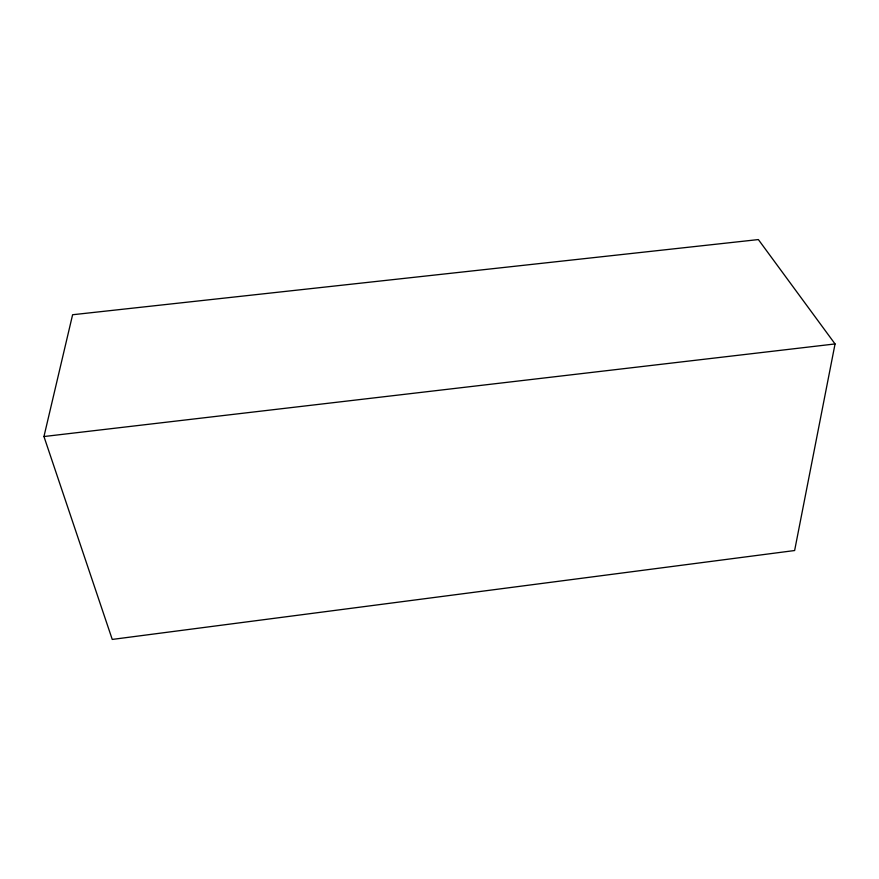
<?xml version="1.0" encoding="UTF-8"?>
<svg xmlns="http://www.w3.org/2000/svg" width="879" height="879" viewBox="0 0 879 879"><rect width="100%" height="100%" fill="white"/><g stroke="black" fill="none" stroke-linecap="round" stroke-linejoin="round"><path stroke-width="1.32" d="M835.05 343.942L794.627 550.529L112.248 639.429L43.95 436.533L72.605 314.737L758.368 239.571L835.05 343.942L43.95 436.533"/></g></svg>
